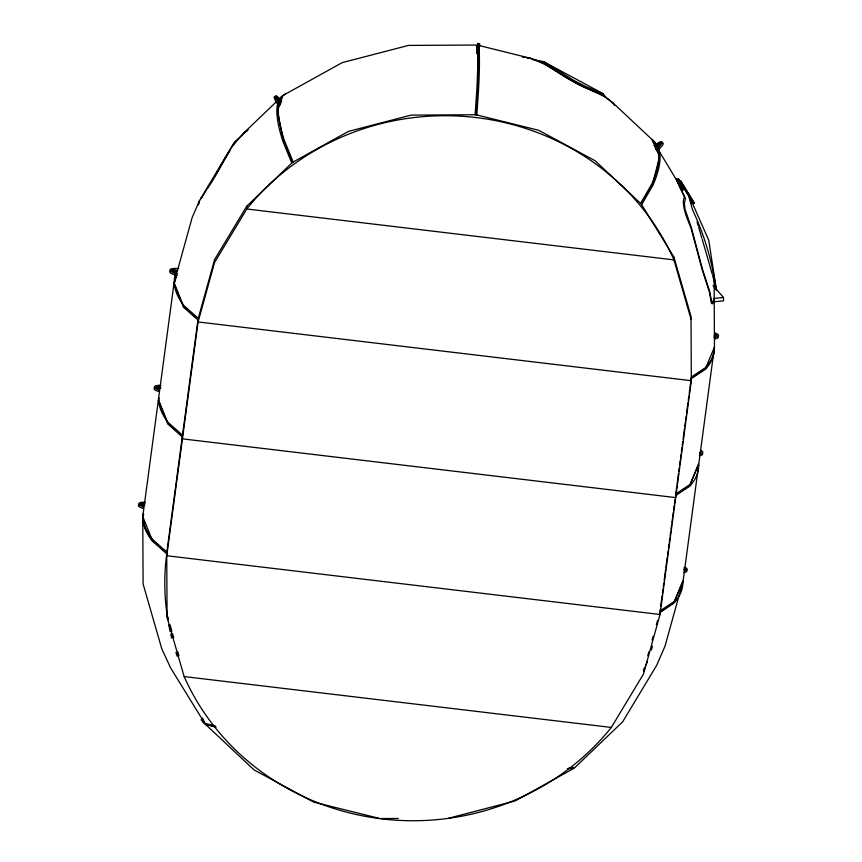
<?xml version="1.0" encoding="UTF-8"?>
<svg xmlns="http://www.w3.org/2000/svg" width="862" height="862" viewBox="0 0 862 862"><rect width="100%" height="100%" fill="white"/><g stroke="black" fill="none" stroke-linecap="round" stroke-linejoin="round"><path stroke-width="1.29" d="M200.253 199.37L234.486 141.939L238.386 138.836M475.113 114.754L476.805 90.004A272.36 11.939 -83.2 0 0 476.255 45.039L408.459 45.417L342.203 62.635L283.641 95.089M475.996 114.743L411.099 115.109L348.485 131.38L292.433 162.444L246.747 206.201L214.563 259.645L198.055 319.155L166.732 552.941L167.066 617.246L184.156 676.573L611.32 727.442L643.505 673.998L660.023 614.487L691.335 380.702L691.001 316.397L673.912 257.081L641.209 203.992L595.103 160.752L538.75 130.313L475.996 114.743L477.677 89.993L478.572 58.788L477.914 52.528M476.837 114.958L478.529 90.208A272.36 11.939 -83.2 0 0 479.056 50.502M479.66 43.52L478.906 53.713L477.16 53.509L478.011 43.1L477.419 45.934M177.335 275.506L174.436 274.622L174.652 272.963L171.958 272.026A7.79 2.457 7.6 0 1 173.445 268.459L178.682 268.524M159.276 398.147L158.306 400.442L142.876 515.681A272.36 86.028 7.6 0 0 152.358 539.267L166.851 552.111M175.406 280.096L173.973 283.555L158.533 398.794A272.36 86.06 7.6 0 0 168.025 422.369M660.335 609.035L660.023 614.487L166.775 555.742L198.088 321.957L214.595 262.447L246.791 209.003L246.747 206.201M477.559 46.365L477.225 50.136L477.828 44.91L476.805 50.104L477.16 53.509M479.304 46.58L478.97 50.341L479.595 45.169M660.691 606.374L662.124 595.75M662.404 593.638L663.007 589.102M663.287 587.022L663.815 583.046M664.171 580.395L665.593 569.804M665.852 567.853L666.477 563.177M666.746 561.216L667.274 557.229M667.544 555.225L668.169 550.581M668.438 548.609L669.063 543.944M669.321 541.982L669.849 538.007M670.13 535.97L670.744 531.391M671.013 529.333L671.627 524.764M671.907 522.695L672.511 518.137M672.791 516.047L673.33 512.06M673.578 510.196L674.213 505.423M674.461 503.57L675 499.594M676.821 486.028L675.528 495.618L689.751 486.19A272.36 86.049 7.6 0 0 698.683 464.801L683.243 580.04L674.31 601.428L660.098 610.867M677.069 484.175L678.491 473.54M678.771 471.449L679.299 467.473M679.655 464.833L680.269 460.265M680.538 458.207L681.077 454.231M681.336 452.291L681.961 447.604M682.23 445.643L682.758 441.667M683.113 439.006L684.536 428.382M684.805 426.421L685.43 421.733M685.689 419.794L686.217 415.818M686.497 413.771L687.995 402.576M688.275 400.485L688.878 395.949M689.169 393.848L689.697 389.861M689.945 387.997L691.302 377.901L705.515 368.473L714.447 347.084M715.169 338.744L715.385 337.085L716.559 336.891A7.79 2.457 7.6 0 0 714.986 332.958M478.96 47.539L479.531 45.255M479.164 46.139L479.358 44.975M198.314 204.844L199.1 201.546L201.805 197.247M198.54 204.359L199.359 200.943M174.307 281.917L192.161 217.536L199.1 201.546M644.55 667.317L643.472 671.196A246.92 234.022 -0.7 0 0 645.013 667.544M647.782 655.67L648.86 651.791M652.092 640.143L653.17 636.264M656.391 624.627L657.469 620.748M282.887 95.51L277.478 111.047L283.436 140.474L292.433 162.444M280.204 104.69L281.54 100.843L277.65 96.727A7.79 1.498 53.7 0 0 276.745 99.313L280.204 104.69L278.814 105.714L275.355 100.337A7.79 1.498 53.7 0 1 275.463 97.115M176.484 276.971L174.081 282.725L183.563 306.301L198.055 319.155L198.088 321.957L691.335 380.702L691.302 377.901M143.728 514.215L142.758 516.521L152.24 540.097L166.732 552.951L166.775 555.742M698.791 463.982L689.859 485.36L675.646 494.799L675.679 497.6L182.432 438.855L182.399 436.053L167.907 423.199L158.425 399.612M683.135 580.869L674.203 602.258L659.764 612.494L673.976 603.055A272.36 86.049 7.6 0 0 682.909 581.678L665.055 646.058L656.736 665.227L622.676 721.785L574.954 767.492L569.965 767.676M640.585 203.4L651.887 183.843A272.36 69.283 -39.3 0 0 651.338 138.879L612.634 102.589L604.154 96.285L574.997 82.644L544.17 63.885L530.669 58.314L479.261 45.557M641.209 203.992L652.512 184.436L659.57 156.561L651.963 139.472M641.651 204.703L652.954 185.147A272.36 69.283 -39.3 0 0 658.546 148.555M230.391 149.902L214.907 176.225M207.57 188.239C221.232 169.394 228.074 144.719 247.437 130.647M201.191 198.379L207.99 187.42M276.508 101.608L243.914 132.834L233.365 144.654M656.176 149.471L660.604 145.042A7.79 1.983 -39.3 0 0 659.333 142.187L654.29 145.247L656.176 149.471L657.243 150.785L661.682 146.357A7.79 1.983 -39.3 0 0 662.275 142.898M278.426 99.776L282.262 96.102A272.36 52.399 53.7 0 0 279.407 99.302M275.323 98.203L275.323 98.85M277.025 102.998L278.415 101.975M280.85 101.36L281.54 100.843M243.914 132.834L248.191 129.699M691.292 377.071L705.515 367.643A272.36 86.049 7.6 0 0 714.447 346.255L714.221 300.095L712.669 303.801L711.473 303.467L709.437 292.132L702.131 269.494L691.076 228.247L686.637 217.149A32.885 9.17 63.2 0 1 684.568 197.129L684.137 196.245A710.385 23.834 58.9 0 1 676.379 179.759L657.954 149.191M691.184 378.73L705.407 369.302A272.36 86.049 7.6 0 0 714.339 347.914L698.899 463.153L689.966 484.541L675.754 493.969M676.789 179.77L682.995 189.942L676.789 179.77L678.222 178.628L679.892 181.052M682.456 184.145L681.702 184.597L693.393 203.572L694.147 203.109L693.457 201.589L680.635 180.891L694.147 203.109M693.393 203.572L692.703 202.053L693.457 201.589M448.757 818.189L515.013 800.97L573.575 768.516L567.336 768.732M715.104 338.755L716.344 338.54A7.79 2.457 7.6 0 0 717.831 336.223M684.008 570.881L685.247 570.676A7.79 2.457 7.6 0 0 684.956 567.239M683.846 572.53L685.021 572.325A7.79 2.457 7.6 0 0 686.518 570.008M723.487 297.498L714.189 298.414L714.253 301.765L723.563 300.849L723.487 297.498L713.111 285.505M713.876 337.193L715.32 337.096M568.101 768.311L574.329 768.096M380.961 818.566L398.244 818.469M160.882 385.346L157.789 385.357A7.79 2.457 7.6 0 0 156.302 388.924L158.996 389.861L158.78 391.51L156.076 390.572A7.79 2.457 7.6 0 1 154.524 387.878M145.225 502.244L142.122 502.255A7.79 2.457 7.6 0 0 140.635 505.822L143.34 506.759L143.124 508.418L140.42 507.47A7.79 2.457 7.6 0 1 138.857 504.787M477.516 50.233L479.261 50.438M522.318 57.043L524.764 57.345M525.992 57.506L530.669 58.314M527.307 57.905C545.366 60.706 558.673 74.822 574.879 82.267C586.537 90.305 602.376 92.019 612.042 102.621M532.587 59.543L543.577 61.622L603.174 93.721M201.158 719.727A272.36 69.283 -39.3 0 0 204.811 723.412L215.101 725.836M215.543 726.558L205.253 724.134L202.527 718.035M203.033 722.054A272.36 69.283 -39.3 0 0 205.878 724.716L216.168 727.14M379.237 818.361L313.671 802.102L254.031 769.885L205.878 724.716M174.436 274.622L171.732 273.674A7.79 2.457 7.6 0 1 170.18 270.991M174.652 272.963L177.55 273.847M543.577 61.622L574.383 80.737L585.513 86.448L603.228 93.839L605.921 97.341M198.282 318.347L183.789 305.493A272.36 86.049 7.6 0 1 175.234 274.493M197.937 319.985L183.455 307.131L173.973 283.555M168.015 422.369L182.507 435.224M182.281 436.872L167.788 424.018L158.306 400.442M679.881 181.343L680.905 183.272M658.471 147.24L659.538 148.555M654.29 145.247L655.368 146.562M277.014 99.766L277.424 100.326M612.634 102.589L614.52 105.326M692.703 202.053L678.297 178.865M655.185 144.687L652.405 140.183A272.36 69.283 -39.3 0 1 656.057 143.868M204.811 723.412L170.644 667.953L161.808 648.892L143.092 583.908L142.769 517.351M676.228 178.854L677.317 181.3A708.618 23.78 58.9 0 0 685.064 197.754L685.505 198.648L684.342 203.26L685.042 209.347L691.313 227.525L702.347 268.869L709.685 291.475L711.581 301.603L712.712 301.926L714.21 298.327L714.124 279.697M655.831 147.617L657.243 150.785M688.35 194.036L708.726 240.186L716.441 290.041M293.188 162.024L284.191 140.053A272.36 52.399 53.7 0 1 285.451 94.023M291.809 163.037L282.811 141.066A272.36 52.399 53.7 0 1 277.596 103.946M691.033 319.199L673.955 259.882L673.912 257.081M167.034 614.444L168.521 619.606M170.008 624.767L171.861 631.21M172.605 633.796L173.725 637.664M177.809 651.844L178.919 655.713M477.128 45.029L477.537 48.918M714.469 334.003A2.64 0.83 7.6 0 1 716.753 335.113A2.64 0.83 7.6 0 1 714.49 335.674M714.253 335.663A2.64 0.83 7.6 0 1 714.91 335.792M691.529 203.583A50.082 0.56 73.7 0 0 692.595 209.951C704.373 235.003 712.271 261.66 716.01 289.082A50.082 0.56 73.7 0 0 712.572 275.431M697.046 221.879A50.082 0.56 73.7 0 1 698.198 225.769M698.586 227.072A50.082 0.56 73.7 0 1 701.851 238.16M702.218 239.41A50.082 0.56 73.7 0 1 712.206 274.116M152.251 540.086A272.36 86.049 7.6 0 1 142.844 514.021M683.814 567.929A2.64 0.83 7.6 0 1 685.441 568.898A2.64 0.83 7.6 0 1 683.835 569.48M684.191 569.76A2.64 0.83 7.6 0 1 685.01 570.202M160.752 388.159A2.64 0.83 7.6 0 1 156.916 387.814A2.64 0.83 7.6 0 1 156.906 386.575A2.64 0.83 7.6 0 1 160.741 387.135M156.378 388.299A2.64 0.83 7.6 0 1 159.448 388.396M700.547 451.429A2.64 0.83 7.6 0 1 699.491 452.593M702.174 453.11A7.79 2.457 7.6 0 1 700.677 455.438L699.502 455.632L699.728 453.983L700.903 453.789A7.79 2.457 7.6 0 0 700.623 450.352M173.1 271.261A2.64 0.83 7.6 0 1 176.182 271.896M652.523 646.198A246.92 234.022 -0.7 0 1 651.36 650.023M647.437 661.369A246.92 234.022 -0.7 0 1 646.004 665.087M144.611 505.154A2.64 0.83 7.6 0 1 140.948 504.561A2.64 0.83 7.6 0 1 141.422 503.44A2.64 0.83 7.6 0 1 145.085 504.033M140.711 505.197A2.64 0.83 7.6 0 1 144.374 505.477M177.195 656.262A246.92 234.022 -0.7 0 1 175.902 652.415M171.732 638.128A246.92 234.022 -0.7 0 1 170.773 634.195M170.17 631.566A246.92 234.022 -0.7 0 1 168.801 624.982M167.853 619.713A246.92 234.022 -0.7 0 1 166.743 553.781L152.251 540.927A272.36 86.049 7.6 0 1 142.844 514.862M611.32 727.442A248.601 235.617 -0.7 0 1 184.156 676.573M657.814 147.046A2.64 0.668 -39.3 0 1 658.083 146.659M658.471 146.217A2.64 0.668 -39.3 0 1 658.945 145.764M659.462 145.322A2.64 0.668 -39.3 0 1 660.54 144.59M276.713 97.18L279.697 101.468L276.713 97.18M673.955 259.882L246.791 209.003A248.601 235.617 -0.7 0 1 673.955 259.882M172.745 270.98A2.64 0.83 7.6 0 0 176.925 270.927A2.64 0.83 7.6 0 0 173.327 269.612A2.64 0.83 7.6 0 0 172.745 270.98M657.878 146.001A2.64 0.668 -39.3 0 0 660.734 143.006A2.64 0.668 -39.3 0 0 657.394 144.902A2.64 0.668 -39.3 0 0 657.878 146.001"/></g></svg>
